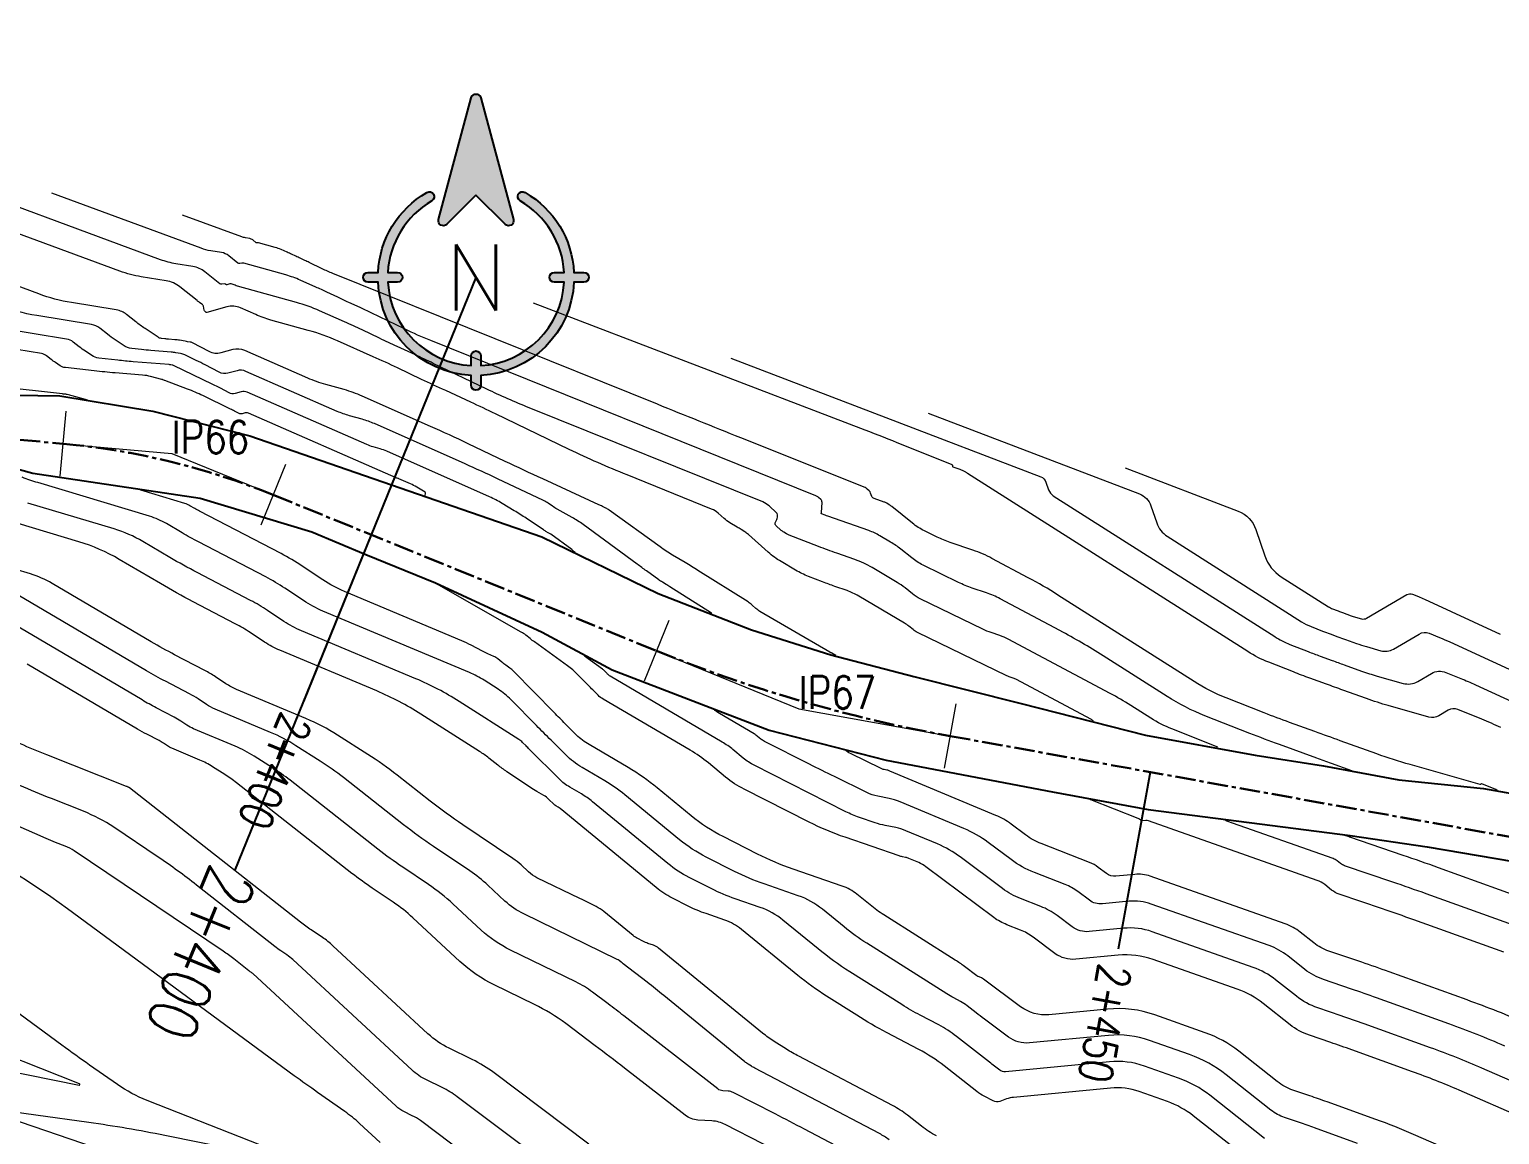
# Model space of a CAD drawing. Extents: x 337736 to 342002, y 3067251 to 3069533.
# Drawn here: x 339785.2 to 339875.2, y 3068093.6 to 3068161.2 of the extents above; entities that cross this region are included whole.
import ezdxf
from ezdxf.enums import TextEntityAlignment as Align

# ---------------------------------------------------------------- set-up
doc = ezdxf.new("R2010")
doc.units = 0
doc.header["$MEASUREMENT"] = 0
doc.linetypes.add('Center', pattern=[2, 1.25, -0.25, 0.25, -0.25])
for name, color, linetype, lineweight in [('BEC', 3, 'Continuous', 13), ('BES', 3, 'Continuous', 13), ('Chainage', 7, 'Continuous', 25), ('Contour', 4, 'Continuous', 0), ('IP_Line', 150, 'Continuous', 9), ('RC', 9, 'Center', 30)]:
    doc.layers.add(name, color=color, linetype=linetype, lineweight=lineweight)
for name, color, linetype in [('IPName', 7, 'Continuous'), ('Match Chainage', 7, 'Continuous'), ('North', 7, 'Continuous'), ('RoadEdge', 51, 'Continuous')]:
    doc.layers.add(name, color=color, linetype=linetype)
doc.styles.get("Standard").update_dxf_attribs({"font": 'simplex.shx'})

# ---------------------------------------------------------------- blocks, each defined once
blk = doc.blocks.new('North')
at = {"layer": 'North'}
h = blk.add_hatch(color=0, dxfattribs=at)
h.dxf.hatch_style = 1
edge = h.paths.add_edge_path()
edge.add_line((7.276000000000001e-12, 8.38899464431597), (-2.97585080653152, 5.413143837775349))
edge.add_arc((-3.32940419712395, 5.766697228368679), 0.499999999999442, 165.000000000033, 314.99999999992633, ccw=False)
edge.add_line((-3.81236711026941, 5.8961067509199), (-0.4829629131381812, 18.3216123735528))
edge.add_arc((7.276000000000001e-12, 18.1922028510016), 0.500000000000879, 14.999999999966974, 165.000000000033, ccw=False)
edge.add_line((0.482962913152733, 18.3216123735528), (3.81236711028396, 5.8961067509199))
edge.add_arc((3.3294041971385, 5.766697228368679), 0.500000000000879, -135, 14.999999999966974, ccw=False)
edge.add_line((2.97585080654608, 5.413143837776259), (7.275957614183426e-12, 8.38899464431597))
edge = h.paths.add_edge_path()
edge.add_line((0.5000000000072761, -7.99999999999636), (0.5000000000072761, -8.986100377802359))
edge.add_arc((7.276000000000001e-12, 3.638e-12), 9.000000000000279, 273.18473853672, 356.81526146328)
edge.add_line((8.98610037781327, -0.499999999996362), (8.000000000007269, -0.499999999996362))
edge.add_arc((8.000000000007269, 3.638e-12), 0.5, 90, 270, ccw=False)
edge.add_line((8.000000000007269, 0.500000000003638), (8.98610037781327, 0.500000000003638))
edge.add_arc((7.276000000000001e-12, 2.7285e-12), 9.00000000000033, 3.18473853672609, 60.00000000000131)
edge.add_arc((4.75000000000728, 8.22724133595511), 0.499999999999844, 59.999999999989996, 239.99999999999, ccw=False)
edge.add_arc((1.09139e-11, 3.638e-12), 9.99999999999743, 2.865983982600028, 60.00000000001597, ccw=False)
edge.add_line((9.98749217772638, 0.500000000003638), (11.0000000000073, 0.500000000003638))
edge.add_arc((11.0000000000073, 3.638e-12), 0.5, -90, 90, ccw=False)
edge.add_line((11.0000000000073, -0.499999999996362), (9.98749217772638, -0.499999999996362))
edge.add_arc((1.09139e-11, 3.638e-12), 9.999999999996382, 272.8659839825781, 357.1340160174001, ccw=False)
edge.add_line((0.5000000000072761, -9.98749217771547), (0.5000000000072761, -10.9999999999964))
edge.add_arc((7.276000000000001e-12, -10.9999999999964), 0.5, -180, 0, ccw=False)
edge.add_line((-0.499999999992724, -10.9999999999964), (-0.499999999992724, -9.98749217771547))
edge.add_arc((7.276000000000001e-12, 3.638e-12), 10, 182.865983982599, 267.1340160174011, ccw=False)
edge.add_line((-9.98749217771183, -0.499999999996362), (-10.9999999999927, -0.499999999996362))
edge.add_arc((-10.9999999999927, 3.638e-12), 0.5, 90, 270, ccw=False)
edge.add_line((-10.9999999999927, 0.500000000003638), (-9.98749217771183, 0.500000000003638))
edge.add_arc((7.276000000000001e-12, 3.638e-12), 10, 120, 177.134016017401, ccw=False)
edge.add_arc((-4.74999999999272, 8.22724133595511), 0.500000000000632, -59.99999999999011, 119.99999999995799, ccw=False)
edge.add_arc((7.276000000000001e-12, 2.7285e-12), 9.00000000000034, 119.999999999999, 176.815261463274)
edge.add_line((-8.98610037779872, 0.500000000003638), (-7.99999999999272, 0.500000000003638))
edge.add_arc((-7.99999999999272, 3.638e-12), 0.5, -90, 90, ccw=False)
edge.add_line((-7.99999999999272, -0.499999999996362), (-8.98610037779872, -0.499999999996362))
edge.add_arc((7.276000000000001e-12, 3.638e-12), 9.000000000000279, 183.18473853672, 266.81526146328)
edge.add_line((-0.499999999992724, -8.986100377802359), (-0.499999999992724, -7.99999999999636))
edge.add_arc((7.276000000000001e-12, -7.99999999999636), 0.5, 0, 180, ccw=False)
at = {"layer": 'North', "color": 0}
for points in [[(7.276000000000001e-12, 8.38899464431597), (-2.97585080653152, 5.413143837775349, -0.7673269879792459), (-3.81236711026941, 5.8961067509199), (-0.4829629131381811, 18.3216123735528, -0.7673269879794109), (0.482962913152733, 18.3216123735528), (3.81236711028396, 5.8961067509199, -0.7673269879792459), (2.97585080654608, 5.413143837776259)], [(0.5000000000072761, -7.99999999999636), (0.5000000000072761, -8.986100377802359, 0.382015476982892), (8.98610037781327, -0.499999999996362), (8.000000000007269, -0.499999999996362, -1), (8.000000000007269, 0.500000000003638), (8.98610037781327, 0.500000000003638, 0.253109756565021), (4.50000000000728, 7.79422863406307, -0.99999999999909), (5.00000000000728, 8.660254037847151, -0.2545902106462961), (9.98749217772638, 0.500000000003638), (11.0000000000073, 0.500000000003638, -1), (11.0000000000073, -0.499999999996362), (9.98749217772638, -0.499999999996362, -0.385206477913585), (0.5000000000072761, -9.98749217771547), (0.5000000000072761, -10.9999999999964, -1), (-0.499999999992724, -10.9999999999964), (-0.499999999992724, -9.98749217771547, -0.385206477913585), (-9.98749217771183, -0.499999999996362), (-10.9999999999927, -0.499999999996362, -1), (-10.9999999999927, 0.500000000003638), (-9.98749217771183, 0.500000000003638, -0.2545902106462961), (-4.99999999999272, 8.66025403784806, -0.9999999999990908), (-4.49999999999272, 7.79422863406307, 0.253109756565021), (-8.98610037779872, 0.500000000003638), (-7.99999999999272, 0.500000000003638, -1), (-7.99999999999272, -0.499999999996362), (-8.98610037779872, -0.499999999996362, 0.382015476982892), (-0.499999999992724, -8.986100377802359), (-0.499999999992724, -7.99999999999636, -1)]]:
    blk.add_lwpolyline(points, format="xyb", close=True, dxfattribs=at)
blk.add_text('N', height=6.7215, dxfattribs=at).set_placement((7.2919e-12, 3.6513e-12), align=Align.MIDDLE_CENTER)

msp = doc.modelspace()

# ---------------------------------------------------------------- linework, layer by layer
at = {"layer": 'BEC'}
for points in [[(339787.462342963, 3068137.87490755), (339787.099048414, 3068133.89143958)], [(339787.4623429628, 3068137.874907549), (339787.0990484137, 3068133.891439578)], [(339800.907510239, 3068134.60326642), (339799.399946134, 3068130.89823599)], [(339800.9075102388, 3068134.603266418), (339799.3999461337, 3068130.898235989)], [(339824.348427568, 3068125.06523799), (339822.840863463, 3068121.36020756)], [(339824.3484275677, 3068125.065237989), (339822.8408634628, 3068121.360207559)], [(339841.91465048, 3068119.96970581), (339841.205551052, 3068116.03306028)], [(339841.9146504797, 3068119.969705808), (339841.2055510518, 3068116.033060279)]]:
    msp.add_lwpolyline(points, dxfattribs=at)
at = {"layer": 'BES'}
for points in [[(339787.462342963, 3068137.87490755), (339787.099048414, 3068133.89143958)], [(339787.4623429628, 3068137.874907549), (339787.0990484137, 3068133.891439578)], [(339800.907510239, 3068134.60326642), (339799.399946134, 3068130.89823599)], [(339800.9075102388, 3068134.603266418), (339799.3999461337, 3068130.898235989)], [(339824.348427568, 3068125.06523799), (339822.840863463, 3068121.36020756)], [(339824.3484275677, 3068125.065237989), (339822.8408634628, 3068121.360207559)], [(339841.91465048, 3068119.96970581), (339841.205551052, 3068116.03306028)], [(339841.9146504797, 3068119.969705808), (339841.2055510518, 3068116.033060279)]]:
    msp.add_lwpolyline(points, dxfattribs=at)
at = {"layer": 'Chainage'}
for p, q in [((339806.150746749, 3068130.31058503), (339802.00494546, 3068120.12175136)), ((339853.790734899, 3068115.79830543), (339851.840711474, 3068104.97253023))]:
    msp.add_line(p, q, dxfattribs=at)
at = {"layer": 'Contour'}
for points, elevation in [([(339834.574458807, 3068122.926291763), (339834.3199, 3068123.0768, 0.04958), (339834.2981, 3068123.0869), (339834.2752, 3068123.0949, -0.00905), (339834.2526, 3068123.1033), (339834.2262, 3068123.1135, -0.03929), (339834.202, 3068123.1252), (339829.9193, 3068125.6291, -0.05041), (339829.6715, 3068125.8097), (339829.442, 3068126.0153, 0.04193), (339829.1969, 3068126.2003), (339826.1338, 3068128.1331, 0.00613), (339825.3598, 3068128.6083), (339824.5799, 3068129.074, -0.0218), (339823.8218, 3068129.5728), (339820.7055, 3068131.8238, 0.0442), (339820.5025, 3068131.9448), (339820.2887, 3068132.0478, 0.00429), (339820.0741, 3068132.1489), (339816.6381, 3068133.7318, -0.00299), (339814.3515, 3068134.8019), (339812.0712, 3068135.8856, 0.0065), (339809.7772, 3068136.9396), (339805.5951, 3068138.7955, 0.03667), (339804.4951, 3068139.19), (339803.3661, 3068139.5038, -0.03554), (339802.265, 3068139.8959), (339798.4142, 3068141.584, 0.17087), (339797.6935, 3068141.6379), (339796.9538, 3068141.4382, -0.18884), (339796.2446, 3068141.5161), (339795.2155, 3068142.0555, 0.08588), (339795.0707, 3068142.1021), (339794.9179, 3068142.1237, -0.00834), (339794.7655, 3068142.1478), (339794.4236, 3068142.2077, 0.02309), (339794.1433, 3068142.2436), (339793.7525, 3068142.2753, -0.00775), (339793.533, 3068142.2966), (339793.3139, 3068142.3213, -0.11915), (339793.1125, 3068142.3946), (339792.3158, 3068142.924, -0.02206), (339791.742, 3068143.3429), (339791.1856, 3068143.788, 0.12886), (339790.5562, 3068144.0678), (339787.8176, 3068144.5155, -0.04797), (339785.8086, 3068145.0455), (339754.6205, 3068156.5647)], 1391), ([(339850.3284712834, 3068118.923147784, 0.04672612271139681), (339850.1628, 3068119.0322), (339845.6154, 3068121.4503, 0.03996), (339845.4253, 3068121.5327), (339845.2286, 3068121.5998, -0.03094), (339845.0368, 3068121.6788), (339839.5653, 3068124.3403, -0.05639), (339839.2896, 3068124.5153), (339839.0335, 3068124.7214, 0.03604), (339838.7641, 3068124.9082), (339835.9672, 3068126.5617, 0.04958), (339835.2527, 3068126.8936), (339834.5052, 3068127.1545, -0.00905), (339833.7627, 3068127.4288), (339832.8994, 3068127.7656, -0.03929), (339832.1081, 3068128.1483), (339831.2185, 3068128.6684, -0.05041), (339830.4298, 3068129.2432), (339829.2207, 3068130.3264, 0.04193), (339829.0019, 3068130.4915), (339828.7693, 3068130.6383, 0.00613), (339828.5349, 3068130.7822), (339828.0886, 3068131.0488, -0.04905), (339827.7379, 3068131.3079), (339827.3699, 3068131.6402, 0.08803), (339826.9719, 3068131.8891), (339821.8018, 3068133.9733, -0.01642), (339818.259, 3068135.5386), (339813.747, 3068137.7119, 0.00429), (339812.2372, 3068138.4232), (339810.7046, 3068139.1293, -0.00299), (339809.2265, 3068139.821), (339807.7525, 3068140.5216, 0.0065), (339806.2697, 3068141.2028), (339804.0951, 3068142.1678, 0.03667), (339802.298, 3068142.8124), (339800.0019, 3068143.4504, -0.03554), (339799.0842, 3068143.7772), (339798.1437, 3068144.1895, 0.17087), (339797.3197, 3068144.2512), (339796.0884, 3068143.9186, -0.27339), (339796.0246, 3068143.9362), (339795.9713, 3068143.9916, -0.14156), (339795.9368, 3068144.0568), (339795.8891, 3068144.2871, 0.19743), (339795.7949, 3068144.4263), (339795.6436, 3068144.5268, -0.02206), (339795.497, 3068144.6338), (339794.4463, 3068145.4743, 0.12886), (339793.6, 3068145.8506), (339792.0751, 3068146.0999, -0.04797), (339790.7765, 3068146.4424), (339770.6168, 3068153.8884)], 1389), ([(339857.9376808197, 3068117.328989311), (339855.1301, 3068118.435, -0.04786), (339853.836, 3068119.0937), (339852.605, 3068119.8767, 0.01945), (339851.3456, 3068120.6106), (339845.117, 3068123.9227, 0.03996), (339844.6029999999, 3068124.1454), (339844.0712, 3068124.3269, -0.03094), (339843.5527, 3068124.5406), (339839.7367, 3068126.3968, -0.05639), (339839.2512, 3068126.7048), (339838.8005, 3068127.0678, 0.03604), (339838.3261, 3068127.3965), (339836.7909, 3068128.3042, 0.04958), (339835.73, 3068128.7969), (339834.6202, 3068129.1843, -0.00905), (339833.5178, 3068129.5915), (339831.7143, 3068130.2951, -0.03929), (339831.5445, 3068130.3773), (339831.3811, 3068130.4728, -0.05041), (339831.229, 3068130.5836), (339830.9008, 3068130.8776, -0.32501), (339830.867, 3068131.0348), (339830.9570000001, 3068131.238, 0.09473999999999999), (339830.9907, 3068131.3834), (339830.9966, 3068131.5352, 0.22236), (339830.9431, 3068131.662), (339830.4837, 3068132.0768, 0.08803), (339830.0969, 3068132.3187), (339815.8047, 3068138.0803, -0.01642), (339813.221, 3068139.2219), (339809.948, 3068140.7984, 0.00429), (339808.8512, 3068141.3151), (339807.7378, 3068141.8281, -0.00299), (339806.664, 3068142.3306), (339805.5932, 3068142.8395, 0.0065), (339804.516, 3068143.3344), (339802.9899, 3068144.0117, 0.03667), (339801.574, 3068144.5195), (339797.9789, 3068145.5185, -0.03554), (339797.8177, 3068145.5759), (339797.6526, 3068145.6483, 0.17087), (339797.5079, 3068145.6591), (339797.3092, 3068145.6054, -0.27339), (339797.2679, 3068145.6169), (339797.2334, 3068145.6527, 0.25065), (339797.1916, 3068145.6662), (339797.0137, 3068145.6341, -0.21664), (339796.8927, 3068145.6647), (339795.9778, 3068146.3966, 0.12886), (339795.247, 3068146.7215), (339794.2039, 3068146.892, -0.04797), (339793.2605, 3068147.1409), (339778.6149, 3068152.5502)], 1388), ([(339866.1355018864, 3068115.879183093), (339864.8876, 3068116.3295, 1e-05), (339863.9816, 3068116.6565), (339861.6974, 3068117.4808, -0.007229999999999999), (339859.8824, 3068118.1656), (339857.1457, 3068119.2436, -0.04786), (339854.8324, 3068120.4212), (339850.924, 3068122.9071, 0.01945), (339848.2761, 3068124.4502), (339844.6185, 3068126.3951, 0.03996), (339843.7807, 3068126.7581), (339842.9139, 3068127.054, -0.03094), (339842.0686, 3068127.4023), (339839.9081, 3068128.4532, -0.05639), (339839.2128, 3068128.8944), (339838.5391, 3068129.437, 0.03604), (339837.9194, 3068129.8664), (339837.2688, 3068130.2511, 0.04958), (339836.5866, 3068130.5679), (339834.0819, 3068131.4421, -0.00905), (339833.9174, 3068131.5028), (339833.6878, 3068131.5924, -0.42737), (339833.6791, 3068131.6136), (339833.6925, 3068131.6439, 0.09473999999999999), (339833.6998, 3068131.6756), (339833.7239, 3068132.2958, 0.22236), (339833.6535, 3068132.4629), (339833.5049, 3068132.5971, 0.08803), (339833.3377, 3068132.7016), (339809.8006, 3068142.1902, -0.01642), (339808.1898, 3068142.9019), (339806.1491, 3068143.8848, 0.00429), (339805.4652, 3068144.207), (339804.771, 3068144.5268, -0.00299), (339804.1015, 3068144.8402), (339803.4339, 3068145.1575, 0.0065), (339802.7622, 3068145.466), (339801.8107, 3068145.8883, 0.03667), (339800.9279, 3068146.2049), (339798.3533, 3068146.9204, 0.11291), (339798.2297, 3068146.9261), (339798.1049, 3068146.9035, -0.21664), (339797.993, 3068146.9319), (339797.4387, 3068147.3753, 0.12886), (339796.9831, 3068147.5779), (339796.3327, 3068147.6842, -0.04797), (339795.7445, 3068147.8394), (339786.6131, 3068151.212)], 1387), ([(339875.0341868081, 3068114.666930954, 0.09349219845622467), (339874.9467, 3068114.7234), (339874.0913, 3068115.0717, 0.23317), (339874.0579, 3068115.0693), (339874.0256, 3068115.0505, -0.20366), (339873.9915, 3068115.0461), (339869.6952, 3068116.254, -0.01807), (339867.6626, 3068116.9056), (339865.4255, 3068117.7129, 1e-05), (339863.8726, 3068118.2734), (339862.3196, 3068118.8338, -0.007229999999999999), (339860.7751, 3068119.4165), (339858.4461, 3068120.3339, -0.04786), (339856.4775, 3068121.3361), (339848.1573, 3068126.6282, 0.01945), (339846.3428, 3068127.6856), (339844.1201, 3068128.8675, 0.03996), (339842.9584, 3068129.3708), (339841.5662, 3068129.8461, -0.03094), (339840.7653, 3068130.1761), (339839.9847, 3068130.5558, -0.05639), (339839.2565, 3068131.0178), (339837.9851, 3068132.0419, 0.03604), (339837.8363, 3068132.145), (339837.68, 3068132.2373, 0.04958), (339837.5162, 3068132.3134), (339836.9068, 3068132.5261, -0.22172), (339836.7754, 3068132.6541), (339836.697, 3068132.8611, 0.11207), (339836.6084, 3068132.9946), (339836.4896, 3068133.108, 0.09545), (339836.354, 3068133.1953), (339828.7613, 3068136.241, -0.00043), (339823.6505, 3068138.2962), (339803.7966, 3068146.3, -0.01642), (339803.1585, 3068146.5819), (339802.3501, 3068146.9713, 0.00429), (339802.0792, 3068147.0989), (339801.8042, 3068147.2256, -0.00299), (339801.539, 3068147.3497), (339801.2745, 3068147.4754, 0.0065), (339801.0085, 3068147.5977), (339800.6315, 3068147.7649, 0.03667), (339800.2818, 3068147.8904), (339799.2619, 3068148.1738, 0.11291), (339799.213, 3068148.176), (339799.1636, 3068148.1671, -0.21664), (339799.1192, 3068148.1783), (339798.8996, 3068148.354, 0.12886), (339798.7191, 3068148.4342), (339798.4615, 3068148.4763, -0.04797), (339798.2285, 3068148.5378), (339794.6112, 3068149.8738)], 1386), ([(339826.9845620878, 3068125.511650269, 0.009245441788665779), (339826.9647, 3068125.5247), (339824.4101, 3068127.1366, 0.00613), (339824.1843, 3068127.2752), (339823.9568, 3068127.4111, -0.0218), (339823.7356, 3068127.5567), (339822.9812, 3068128.1016, -0.0019), (339822.4083, 3068128.5187), (339819.1078, 3068130.9411, 0.03072), (339818.4309, 3068131.3766), (339817.5172, 3068131.8881, -0.02014), (339817.2405, 3068132.0579), (339816.9707, 3068132.2389, 0.03681), (339816.6891, 3068132.3991), (339813.8756, 3068133.7364, 0.0065), (339811.8902, 3068134.6485), (339806.3451, 3068137.1094, 0.03667), (339805.5936, 3068137.3789), (339804.8223, 3068137.5932, -0.03554), (339804.0701, 3068137.8611), (339798.4886, 3068140.3079, 0.17087), (339797.9445, 3068140.3486), (339797.386, 3068140.1978, -0.18884), (339796.8505, 3068140.2567), (339795.9948, 3068140.7052, 0.00847), (339795.4504, 3068140.9789), (339794.7561, 3068141.3133, 0.06897), (339794.4857, 3068141.4003), (339794.2032, 3068141.4498, 0.02309), (339793.9191, 3068141.4862), (339792.6656, 3068141.5881, -0.00775), (339792.0892, 3068141.6439), (339791.5137, 3068141.7087, -0.11915), (339790.9848, 3068141.9014), (339790.4906, 3068142.2297, -0.02206), (339790.0157, 3068142.5764), (339789.5552, 3068142.9448, 0.12886), (339789.0342, 3068143.1764), (339785.6888, 3068143.7234, -0.04797), (339783.3246, 3068144.3471)], 1392), ([(339875.2483, 3068118.5202, 0.011), (339874.0795, 3068119.0265), (339872.6177, 3068119.6218, 0.23317), (339872.0224, 3068119.5792), (339871.4481, 3068119.2431, -0.20366), (339870.8406, 3068119.165), (339868.3572, 3068119.8632, -0.01807), (339867.0363, 3068120.2867), (339865.5826, 3068120.8114, 1e-05), (339864.5734, 3068121.1756), (339863.5642, 3068121.5397, -0.007229999999999999), (339862.5604, 3068121.9184), (339861.0469, 3068122.5146, -0.04786), (339859.7676, 3068123.1659), (339842.6237, 3068134.0704, 0.01945), (339842.4762, 3068134.1563), (339842.3253, 3068134.2366, 0.03996), (339842.169, 3068134.3043), (339841.7388, 3068134.4512, -0.33874), (339841.7182, 3068134.4819), (339841.7216, 3068134.5336, 0.22185), (339841.7096, 3068134.5642), (339841.6834, 3068134.5893, 0.09545), (339841.6534, 3068134.6086), (339838.3283, 3068135.9424, 0.00399), (339836.0933, 3068136.8183), (339816.0749, 3068144.4795)], 1384), ([(339818.61502439, 3068129.229725759, 0.03465101375412285), (339818.4109, 3068129.4025), (339817.1299, 3068130.3428, 0.03072), (339816.9831, 3068130.4372), (339816.8304, 3068130.5227, -0.02014), (339816.6815, 3068130.6141), (339815.6293, 3068131.3199, 0.01234), (339814.8979, 3068131.7848), (339814.155, 3068132.2316, 0.03097), (339813.3873, 3068132.6308), (339807.095, 3068135.4232, 0.03667), (339806.6921, 3068135.5677), (339806.2786, 3068135.6826, -0.03554), (339805.8753, 3068135.8262), (339798.563, 3068139.0318, 0.17087), (339798.1954, 3068139.0593), (339797.8182, 3068138.9574, -0.18884), (339797.4565, 3068138.9972), (339796.9294, 3068139.2734, 0.00847), (339796.4587, 3068139.5101), (339794.059, 3068140.666, 0.06897), (339793.9736, 3068140.6935), (339793.8843, 3068140.7092, 0.02309), (339793.7945, 3068140.7207), (339791.5786, 3068140.9008, -0.00775), (339790.6454, 3068140.9913), (339789.4792, 3068141.1226, -0.11915), (339789.0536, 3068141.2776), (339788.6654, 3068141.5355, -0.02206), (339788.2894, 3068141.81), (339787.9248, 3068142.1017, 0.12886), (339787.5123, 3068142.285), (339783.56, 3068142.9312, -0.04797)], 1393), ([(339809.4400959337, 3068132.705812734, -0.01881748075150648), (339809.4428, 3068132.7169), (339809.4755, 3068132.8316, 0.33888), (339809.4408, 3068132.9196), (339808.9337, 3068133.2246, 0.03097), (339808.5492, 3068133.4246), (339807.845, 3068133.737, 0.03667), (339807.7906, 3068133.7565), (339807.7348, 3068133.772, -0.03554), (339807.6804, 3068133.7914), (339798.6375, 3068137.7557, 0.17087), (339798.4464, 3068137.77), (339798.2504, 3068137.7171, -0.18884), (339798.0624, 3068137.7377), (339797.7885, 3068137.8813, 0.00847), (339797.5439, 3068138.0043), (339795.8459, 3068138.8222, 0.02142), (339794.9194, 3068139.2206), (339793.5352, 3068139.7468, -0.00335), (339793.4734, 3068139.7708), (339793.4117, 3068139.7951, 0.03083), (339793.3488, 3068139.8156), (339792.6577, 3068139.9946, 0.0431), (339792.1684, 3068140.0772), (339790.4884, 3068140.2138, -0.00775), (339789.2048, 3068140.3382), (339787.44, 3068140.5369, -0.11915), (339787.1263, 3068140.6512), (339786.8402, 3068140.8413, -0.02206), (339786.5631, 3068141.0436), (339786.2944, 3068141.2585, 0.12886), (339785.9904, 3068141.3936), (339781.4312, 3068142.139, -0.04797)], 1394), ([(339828.141, 3068141.1191), (339847.1053, 3068133.8612, -0.22258), (339847.419, 3068133.5359), (339847.5803, 3068133.0637, 0.17038), (339847.8716, 3068132.6937), (339861.4126, 3068124.0808, 0.04786), (339862.3473, 3068123.605), (339863.4531, 3068123.1694, 0.007229999999999999), (339864.1864, 3068122.8927), (339864.9237, 3068122.6266, -1e-05), (339865.6611, 3068122.3606), (339866.7232, 3068121.9772, 0.01807), (339867.6883, 3068121.6679), (339869.2652, 3068121.2245, 0.20366), (339870.1593, 3068121.3394), (339871.0046, 3068121.8342, -0.23317), (339871.8809, 3068121.8968), (339872.7897, 3068121.5267, -0.011), (339873.6894, 3068121.137), (339885.7777, 3068115.5821, -0.00785)], 1383), ([(339788.7963548221, 3068138.544029591, 0.02697483706609576), (339788.6627, 3068138.5891), (339787.8547, 3068138.8138, 0.00447), (339787.7163, 3068138.851), (339787.5551, 3068138.8927, 0.0431), (339787.4596, 3068138.9088), (339787.3627, 3068138.9167, -0.00775), (339787.266, 3068138.9261), (339783.3615, 3068139.3657, -0.11915)], 1396), ([(339840.2071, 3068137.7586), (339853.1457, 3068132.8069, -0.22258), (339853.8406, 3068132.0863), (339854.198, 3068131.0403, 0.17038), (339854.8431, 3068130.2206), (339863.0577, 3068124.9957, 0.04786), (339863.6477, 3068124.6953), (339864.3458, 3068124.4204, 0.007229999999999999), (339864.8087, 3068124.2457), (339865.2741, 3068124.0777, -1e-05), (339865.7396, 3068123.9098), (339866.4101, 3068123.6678, 0.01807), (339867.0193, 3068123.4725), (339867.9121, 3068123.2215, 0.20366), (339868.6712, 3068123.319), (339870.2485, 3068124.2422, -0.23317), (339870.8634, 3068124.2862), (339871.5, 3068124.027, -0.011), (339872.1305, 3068123.7538), (339880.2285, 3068120.0326, -0.00785)], 1382), ([(339866.4836, 3068093.083), (339863.8572, 3068094.0287, 0.00448), (339862.9394, 3068094.3499), (339862.0187, 3068094.6629, -0.08542000000000001), (339861.1768, 3068095.1208), (339858.4444, 3068097.2791, 0.08241), (339856.2053, 3068098.5142), (339853.7612, 3068099.3778, 0.10912), (339851.2489, 3068099.6864), (339846.409, 3068099.2246, -0.18653), (339845.1219, 3068099.5859), (339843.6527, 3068100.6855, -0.0057), (339843.153, 3068101.0685), (339842.5975, 3068101.5044, 0.04541), (339842.1991, 3068101.7623), (339841.7772, 3068101.984, -0.02001), (339841.3649, 3068102.2221), (339836.4632, 3068105.3215, -0.03034), (339835.0743, 3068106.3225), (339833.7461, 3068107.4078, 0.08843999999999999), (339832.2714, 3068108.2302), (339830.1766, 3068108.9531, -0.03406), (339828.3791, 3068109.7139), (339826.6334, 3068110.5973, -0.05492), (339825.0048, 3068111.6602), (339821.6641, 3068114.4059, 0.03926), (339820.4379, 3068115.262), (339819.0446, 3068116.0802, -0.06309), (339818.0479, 3068116.8489), (339817.1486, 3068117.7439, -0.00286), (339816.2545, 3068118.6441), (339814.6967, 3068120.2304, 0.05699), (339813.9125, 3068120.8654), (339813.0557, 3068121.4107, 0.04235), (339812.1591, 3068121.8799), (339803.1946, 3068125.6431, -0.04776), (339802.001, 3068126.2842), (339800.8689, 3068127.0395, 0.02705), (339799.6992, 3068127.7315), (339795.5808, 3068129.8766, -0.01306), (339794.5938, 3068130.4239), (339793.6211, 3068130.9969, 0.06026), (339792.5941, 3068131.4458), (339785.7471, 3068133.5015, -0.02216), (339784.8037, 3068133.8309)], 1397), ([(339852.2732, 3068134.3981), (339859.1861, 3068131.7525, -0.22258), (339860.2622, 3068130.6367), (339860.8157, 3068129.0169, 0.17038), (339861.8146, 3068127.7476), (339864.7027, 3068125.9106, 0.04786), (339864.9481, 3068125.7857), (339865.2384, 3068125.6713, 0.007229999999999999), (339865.4309, 3068125.5987), (339865.6245, 3068125.5288, -1e-05), (339865.8181, 3068125.459), (339866.0969, 3068125.3583, 0.01807), (339866.3503, 3068125.2771), (339866.7216, 3068125.1727, 0.20366), (339867.0373, 3068125.2133), (339869.4928, 3068126.6506, -0.23317), (339869.8453, 3068126.6758), (339870.2102, 3068126.5272, -0.011), (339870.5716, 3068126.3706), (339875.2133, 3068124.2376, -0.00785)], 1381), ([(339873.1386, 3068092.2261), (339869.9084, 3068093.6293, 0.01605), (339867.6008, 3068094.5449), (339864.6152, 3068095.6199, 0.00448), (339863.5719, 3068095.985), (339862.5254, 3068096.3408, -0.08542000000000001), (339861.5684, 3068096.8613), (339859.2119, 3068098.7227, 0.08241), (339857.1643, 3068099.8522), (339854.0751, 3068100.9437, 0.10912), (339851.1924, 3068101.2978), (339847.6061, 3068100.9556, -0.18653), (339845.8687, 3068101.4433), (339843.607, 3068103.1361, 0.06766), (339843.4736, 3068103.2103), (339843.3301, 3068103.2663, -0.06754), (339843.1967, 3068103.3404), (339842.4359, 3068103.9093, 0.01956), (339841.8724, 3068104.2973), (339837.506, 3068107.0581, -0.03034), (339836.6635, 3068107.6653), (339835.8578, 3068108.3237, 0.08843999999999999), (339834.9632, 3068108.8226), (339831.9509, 3068109.8621, -0.03406), (339829.7831, 3068110.7796), (339827.6778, 3068111.845, -0.05492), (339825.7137, 3068113.1268), (339823.6443, 3068114.8276, 0.03926), (339821.8667, 3068116.0686), (339819.4731, 3068117.4742, -0.06309), (339818.7094, 3068118.0633), (339818.0204, 3068118.7491, -0.00286), (339817.3352, 3068119.4388), (339814.8565, 3068121.963, 0.0422), (339814.6297, 3068122.158), (339814.3864, 3068122.3339, -0.01406), (339814.1482, 3068122.5164), (339813.9035, 3068122.7152, 0.06892000000000001), (339813.6406, 3068122.8743), (339813.2799, 3068123.0297, -0.02128), (339812.9512, 3068123.1882), (339812.2668, 3068123.5549, 0.02361), (339811.6903, 3068123.8296), (339804.5143, 3068126.8421, -0.04776), (339803.1884, 3068127.5542), (339801.9308, 3068128.3932, 0.02705), (339800.6315, 3068129.1619), (339795.6503, 3068131.7563, -0.01306), (339795.355, 3068131.9201), (339795.0639, 3068132.0916, 0.06026), (339794.7566, 3068132.2259), (339792.0538, 3068133.0374, -0.08780119877222253), (339791.8782050868, 3068133.125888708, -0.08780119877222253)], 1396), ([(339860.7852, 3068093.3803), (339857.4399, 3068096.0227, 0.08241), (339855.5309, 3068097.0757), (339853.4472, 3068097.8119, 0.10912), (339851.3054, 3068098.075), (339844.9438, 3068097.468, -0.18653), (339844.5908, 3068097.5671), (339844.276, 3068097.8027, -0.0057), (339843.964, 3068098.0418), (339841.9447, 3068099.6263, 0.04541), (339840.8665, 3068100.3243), (339839.7248, 3068100.9242, -0.02001), (339838.6089, 3068101.5688), (339835.4204, 3068103.5848, -0.03034), (339833.4851, 3068104.9796), (339831.3319, 3068106.7391, 0.08843999999999999), (339829.9489, 3068107.5104), (339828.4023, 3068108.0441, -0.03406), (339826.9751, 3068108.6482), (339825.589, 3068109.3496, -0.05492), (339824.296, 3068110.1935), (339819.6838, 3068113.9842, 0.03926), (339819.009, 3068114.4553), (339818.297, 3068114.8734, -0.06309), (339817.6485, 3068115.3736), (339815.8264, 3068117.1871, -0.00286), (339815.619, 3068117.3959), (339815.4127, 3068117.6059, 0.05699), (339815.1855, 3068117.79), (339811.5241, 3068120.1202, 0.04235), (339808.8831, 3068121.5022), (339801.8749, 3068124.4442, -0.04776), (339800.8136, 3068125.0142), (339799.8069, 3068125.6858, 0.02705), (339798.7669, 3068126.3011), (339795.5112, 3068127.9968, -0.01306), (339793.8326, 3068128.9276), (339792.1783, 3068129.9023, 0.06026), (339790.4316, 3068130.6657), (339785.1542, 3068132.2501, -0.02216)], 1398), ([(339860.3935, 3068091.6398), (339856.4354, 3068094.7662, 0.08241), (339854.8566, 3068095.6371), (339853.1333, 3068096.246, 0.10912), (339851.3619, 3068096.4637), (339845.4446, 3068095.899, 0.06319), (339845.0147, 3068095.8023), (339844.5971, 3068095.651, -0.21052), (339844.1916, 3068095.6784), (339843.6503, 3068095.9618, -0.04576), (339843.1858, 3068096.262), (339841.1996, 3068097.8206, 0.04541), (339839.6378, 3068098.8317), (339837.6723, 3068099.8644, -0.02001), (339835.8528, 3068100.9155), (339833.9972, 3068102.0887, -0.03034), (339832.2444, 3068103.3519), (339828.7975, 3068106.1688, 0.08843999999999999), (339827.7733, 3068106.74), (339826.6279, 3068107.1352, -0.03406), (339825.571, 3068107.5825), (339824.5447, 3068108.1019, -0.05492), (339823.5871, 3068108.7268), (339817.7036, 3068113.5625, 0.03926), (339817.5801, 3068113.6487), (339817.4498, 3068113.7252, -0.06309), (339817.3311, 3068113.8167), (339817.0015, 3068114.1448, 0.06656000000000001), (339816.7171, 3068114.361), (339816.2749, 3068114.6126, -0.01884), (339815.8848, 3068114.8543), (339814.4499, 3068115.8204, -0.01821), (339813.8893, 3068116.2282), (339813.3436, 3068116.6564, 0.02465), (339812.7782, 3068117.0567), (339809.1905, 3068119.34, 0.04235), (339806.4835, 3068120.7566), (339800.5552, 3068123.2452, -0.04776), (339799.6262, 3068123.7442), (339798.745, 3068124.3321, 0.02705), (339797.8346, 3068124.8707), (339795.2556, 3068126.214, -0.01306), (339793.2521, 3068127.3249), (339790.7354, 3068128.8076, 0.06026), (339788.2691, 3068129.8856), (339784.5614, 3068130.9987, -0.02216)], 1399), ([(339840.7179, 3068093.5439, -0.04576), (339839.806, 3068094.1333), (339838.9483, 3068094.8064, 0.04541), (339838.0368, 3068095.3965), (339832.3068, 3068098.4073, -0.02001), (339831.5441, 3068098.8478), (339830.7991, 3068099.3189, -0.03034), (339830.0853, 3068099.8333), (339823.7285, 3068105.0281, 0.08843999999999999), (339823.422, 3068105.199), (339823.0793, 3068105.3173, -0.03406), (339822.763, 3068105.4511), (339822.4559, 3068105.6065, -0.05492), (339822.1694, 3068105.7935), (339820.3815, 3068107.2629, 0.05703), (339819.9169, 3068107.5634), (339819.4179999999, 3068107.8106, 0.00188), (339818.9179999999, 3068108.056), (339816.2864, 3068109.3355, -0.07382000000000001), (339815.7733, 3068109.6865), (339815.3123, 3068110.1136, 0.03871), (339814.8212, 3068110.5027), (339811.7465, 3068112.5726, -0.01821), (339809.7632, 3068114.0154), (339807.7299, 3068115.611, 0.02465), (339805.9422, 3068116.8767), (339804.092, 3068118.0542, 0.04235), (339802.1559, 3068119.0674), (339797.9158, 3068120.8473, -0.04776), (339797.2514, 3068121.2042), (339796.6211, 3068121.6247, 0.02705), (339795.97, 3068122.0099), (339794.1254, 3068122.9706, -0.01306), (339792.6925, 3068123.7652), (339786.6287, 3068127.3378, 0.06026), (339785.3015, 3068127.9178), (339783.3757, 3068128.496, -0.02216)], 1401), ([(339837.8226, 3068093.2993, 0.04541), (339837.2363, 3068093.6789), (339829.6104, 3068097.6858, -0.02001), (339829.4028, 3068097.8057), (339829.2, 3068097.934, -0.03034), (339829.0058, 3068098.074), (339824.0383, 3068102.1333, 0.0059), (339823.0323, 3068102.9358), (339821.5696, 3068104.0746, 0.00436), (339821.4477, 3068104.1678), (339821.3251, 3068104.26, 0.04792), (339821.1947, 3068104.3396), (339815.4798, 3068107.1182, -0.07382000000000001), (339814.3238, 3068107.9089), (339813.2851, 3068108.8713, 0.03871), (339812.1785, 3068109.7479), (339809.9503, 3068111.248, -0.01821), (339808.1217, 3068112.5782), (339804.4564, 3068115.4546, 0.02465), (339803.0245, 3068116.4683), (339801.5427, 3068117.4113, 0.04235), (339799.992, 3068118.2228), (339796.5961, 3068119.6484, -0.04776), (339796.064, 3068119.9342), (339795.5592, 3068120.271, 0.02705), (339795.0377, 3068120.5795), (339793.5603, 3068121.349, -0.01306), (339792.4127, 3068121.9853), (339784.5598, 3068126.6119, 0.06026)], 1402), ([(339876.7048, 3068094.5922), (339872.6977, 3068096.3329, 0.01605), (339869.835, 3068097.4687), (339866.1313, 3068098.8023, 0.00448), (339864.8371, 3068099.2553), (339863.5388, 3068099.6966, -0.08542000000000001), (339862.3517, 3068100.3423), (339860.7156, 3068101.6346, 0.08241), (339859.1201, 3068102.5148), (339853.9828, 3068104.3299, 0.10912), (339851.8398, 3068104.5932), (339849.2412, 3068104.3452, -0.18653), (339847.9727, 3068104.7013), (339846.6359, 3068105.7018, 0.06766), (339845.8581, 3068106.1342), (339845.0216, 3068106.4609, -0.06754), (339844.2437, 3068106.8931), (339840.0782, 3068110.0079, 0.06156), (339839.6407, 3068110.2579), (339839.0325, 3068110.5122, 0.04976000000000001), (339838.8378, 3068110.5718), (339838.6371, 3068110.6119, -0.03377), (339838.4401, 3068110.6653), (339835.1367, 3068111.8052, -0.03406), (339832.9336, 3068112.7377), (339828.9636, 3068114.7467, -0.05492), (339827.8266, 3068115.4888), (339826.7714, 3068116.3561, 0.03926), (339825.6548, 3068117.1356), (339820.3303, 3068120.2624, -0.06309), (339820.0325, 3068120.492), (339819.7639, 3068120.7594, -0.00286), (339819.4968, 3068121.0283), (339818.7744, 3068121.7639, 0.0422), (339818.1597, 3068122.2925), (339816.1372, 3068123.7541, -0.01406), (339815.8688, 3068123.9598), (339815.6062, 3068124.173, 0.04119), (339815.3279, 3068124.3633), (339810.1356, 3068127.3181)], 1394), ([(339836.4358, 3068091.9612), (339832.6485, 3068093.9513, 0.00274), (339830.8507, 3068094.8834), (339828.2946, 3068096.1909, 0.1034), (339827.9803, 3068096.2768), (339827.6481, 3068096.297, -0.15135), (339827.3507, 3068096.4093), (339821.6079, 3068100.8804, 0.00436), (339820.6514, 3068101.6119), (339819.6884, 3068102.335, 0.04792), (339818.6655, 3068102.9598), (339814.6733, 3068104.9008, -0.07382000000000001), (339812.8743, 3068106.1314), (339811.1472, 3068107.7316, 0.03871), (339809.6611, 3068108.9088), (339808.0837, 3068109.9707, -0.01821), (339806.547, 3068111.0886), (339801.1828, 3068115.2981, 0.02465), (339800.1069, 3068116.0598), (339798.9935, 3068116.7684, 0.04235), (339797.8282, 3068117.3782), (339795.2764, 3068118.4494, -0.04776), (339794.8765, 3068118.6642), (339794.4972, 3068118.9173, 0.02705), (339794.1054, 3068119.1491), (339792.9953, 3068119.7273, -0.01306), (339792.1329, 3068120.2055), (339782.491, 3068125.8861, 0.06026)], 1403), ([(339834.7204, 3068090.6956), (339827.8035, 3068094.2339, 0.1034), (339826.9873, 3068094.4569), (339826.1244, 3068094.5094, -0.15135), (339825.3519, 3068094.8011), (339821.6462, 3068097.6862, 0.00436), (339819.855, 3068099.0559), (339818.0518, 3068100.41, 0.04792), (339816.1362, 3068101.58), (339813.6789, 3068102.7748, -0.07382000000000001), (339811.578, 3068104.2118), (339808.6988, 3068106.8796, 0.03871), (339807.4949, 3068107.8332), (339806.2171, 3068108.6935, -0.01821), (339804.9722, 3068109.5991), (339797.9093, 3068115.1416, 0.02465), (339797.1893, 3068115.6513), (339796.4442, 3068116.1256, 0.04235), (339795.6644, 3068116.5336), (339793.9567, 3068117.2505, -0.04776), (339793.6891, 3068117.3942), (339793.4353, 3068117.5636, 0.02705), (339793.1731, 3068117.7187), (339792.4302, 3068118.1056, -0.01306), (339791.8531, 3068118.4256), (339785.1026, 3068122.4027, 0.03877)], 1404), ([(339878.4879, 3068095.7752), (339874.0923, 3068097.6847, 0.01605), (339870.9521, 3068098.9306), (339866.8894, 3068100.3935, 0.00448), (339865.4697, 3068100.8904), (339864.0456, 3068101.3745, -0.08542000000000001), (339862.7433, 3068102.0828), (339861.4674, 3068103.0906, 0.08241), (339860.098, 3068103.846), (339853.9239, 3068106.0275, 0.10912), (339852.177, 3068106.2421), (339850.0587, 3068106.04, -0.18653), (339849.0247, 3068106.3302), (339848.1029, 3068107.0202, 0.06766), (339847.1057, 3068107.5746), (339845.8673, 3068108.0581, -0.06754), (339844.7672, 3068108.6694), (339842.1833, 3068110.6015, 0.06156), (339840.7906, 3068111.3973), (339838.8544, 3068112.2071, 0.04976000000000001), (339838.2346, 3068112.3966), (339837.5959, 3068112.5242, -0.03377), (339836.9687, 3068112.6943), (339836.0095, 3068113.0253, -0.03406), (339835.1886, 3068113.3728), (339829.5813, 3068116.2104, -0.05492), (339828.905, 3068116.6517), (339828.2773, 3068117.1676, 0.03926), (339827.6132, 3068117.6313), (339820.7589, 3068121.6564, -0.06309), (339820.6941, 3068121.7064), (339820.6357, 3068121.7646, -0.00286), (339820.5775, 3068121.8231), (339820.4204, 3068121.9831, 0.0422), (339820.2867, 3068122.0981), (339819.1939, 3068122.8878)], 1393), ([(339875.4869, 3068099.0365, 0.01605), (339872.0692, 3068100.3926), (339867.6474, 3068101.9847, 0.00448), (339866.1023, 3068102.5255), (339864.4039, 3068103.1029, -0.08542000000000001), (339863.2579, 3068103.7262), (339862.2192, 3068104.5466, 0.08241), (339861.0758, 3068105.1773), (339853.8649, 3068107.7251, 0.10912), (339852.5142, 3068107.8911), (339850.8762, 3068107.7348, -0.18653), (339850.0767, 3068107.9592), (339849.3639, 3068108.4927, 0.06766), (339848.5928, 3068108.9214), (339846.713, 3068109.6554, -0.06754), (339845.2907, 3068110.4458), (339843.8851, 3068111.4968, 0.06156), (339842.4052, 3068112.3424), (339838.495, 3068113.9778, 0.04976000000000001), (339837.8243, 3068114.1829), (339837.1331, 3068114.321, -0.06461), (339836.471, 3068114.5451), (339834.4885, 3068115.5158, -0.00328), (339832.9609, 3068116.2763), (339830.1989, 3068117.674, -0.05492), (339829.9833, 3068117.8147), (339829.7832, 3068117.9792, 0.03926), (339829.5715, 3068118.127), (339827.4522, 3068119.3715, -0.08387125166104889), (339827.1197924734, 3068119.650555123, -0.08387125166104889)], 1392), ([(339814.7551, 3068090.2697), (339809.1552, 3068094.4748, 0.04792), (339808.6621, 3068094.776), (339808.1402, 3068095.0297, -0.07382000000000001), (339807.6663, 3068095.3539), (339798.9048, 3068103.4718, 0.03871), (339798.83, 3068103.531), (339798.7506, 3068103.5845, -0.01821), (339798.6733, 3068103.6407), (339797.7519, 3068104.3638, 0.0183), (339797.0951, 3068104.8414), (339787.9813, 3068110.9726, 0.05375), (339787.428, 3068111.264), (339786.8433, 3068111.4958, -0.00927), (339786.2631, 3068111.7384), (339771.086, 3068118.4162, 0.07312)], 1408), ([(339819.4693, 3068093.0375), (339813.6671, 3068097.3946, 0.04792), (339812.3276, 3068098.2128), (339810.9095, 3068098.9023, -0.07382000000000001), (339809.6222, 3068099.7829), (339803.8018, 3068105.1757, 0.03871), (339803.1625, 3068105.6821), (339802.4839, 3068106.139, -0.01821), (339801.8228, 3068106.6199), (339791.3623, 3068114.8286, 0.02465), (339791.3541, 3068114.8344), (339791.3456, 3068114.8398, 0.04235), (339791.3368, 3068114.8444), (339791.3174, 3068114.8526, -0.04776), (339791.3143, 3068114.8542), (339791.3114, 3068114.8561, 0.02705), (339791.3084, 3068114.8579), (339791.3, 3068114.8623, -0.01306), (339791.2934, 3068114.8659), (339791.2329999999, 3068114.9015, 0.03877), (339791.1889, 3068114.9231), (339786.3144, 3068116.8554, -0.00927), (339783.0746, 3068118.2098)], 1406), ([(339876.8816, 3068100.3883, 0.01605), (339873.1863, 3068101.8545), (339868.4055, 3068103.5759, 0.00448), (339866.7349, 3068104.1606), (339864.7238, 3068104.8443, -0.08542000000000001), (339863.8044, 3068105.3444), (339862.9711, 3068106.0026, 0.08241), (339862.0537, 3068106.5086), (339853.806, 3068109.4227, 0.10912), (339852.8514, 3068109.54), (339851.6937, 3068109.4296, -0.18653), (339851.1287, 3068109.5882), (339850.6249, 3068109.9652, 0.06766), (339850.08, 3068110.2682), (339847.133, 3068111.419, -0.06754), (339846.1802, 3068111.9484), (339845.2991, 3068112.6072, 0.06156), (339844.3512, 3068113.1489), (339837.8703, 3068115.8595, 0.04976000000000001), (339837.696, 3068115.9128), (339837.5164, 3068115.9487, -0.06461), (339837.3444, 3068116.0069), (339835.4594, 3068116.9299, -0.0862476693901583), (339835.1332907713, 3068117.166386608, -0.0862476693901583)], 1391), ([(339819.451, 3068089.8973), (339811.4111, 3068095.9347, 0.04792), (339810.4949, 3068096.4944), (339809.5248, 3068096.966, -0.07382000000000001), (339808.6442, 3068097.5684), (339801.3533, 3068104.3237, 0.03871), (339800.9963, 3068104.6066), (339800.6173, 3068104.8617, -0.01821), (339800.248, 3068105.1303), (339795.4615, 3068108.8865, 0.0183), (339793.124, 3068110.5864), (339790.3964, 3068112.4213, 0.05375), (339788.5474, 3068113.3953), (339786.5934, 3068114.1698, -0.00927), (339784.6545, 3068114.9804)], 1407), ([(339875.4205, 3068104.7783), (339869.9216, 3068106.7584, 0.00448), (339868, 3068107.4309), (339865.3636, 3068108.3272, -0.08542000000000001), (339864.8974, 3068108.5807), (339864.4747, 3068108.9146, 0.08241), (339864.0095, 3068109.1712), (339853.6882, 3068112.818, 0.10912), (339853.5258, 3068112.8379), (339853.3288, 3068112.8191, -0.18653), (339853.2327, 3068112.8461), (339853.1470000001, 3068112.9103, 0.06766), (339853.0543, 3068112.9618), (339850.1705, 3068114.0879, -0.04186612020011966), (339850.1238077126, 3068114.110799766, -0.04186612020011966)], 1389), ([(339806.6884, 3068093.1394), (339805.4376, 3068094.2983, 0.03367), (339804.5344, 3068095.0286), (339802.8652, 3068096.2018, -0.00544), (339801.446, 3068097.2226), (339787.5732, 3068107.4314, 0.05503), (339778.9358, 3068112.4281)], 1409), ([(339876.5376, 3068106.2403), (339870.6796, 3068108.3496, 0.00448), (339868.6326, 3068109.066), (339865.6835, 3068110.0686, -0.08542000000000001), (339865.4438, 3068110.1989), (339865.2266, 3068110.3706, 0.08241), (339864.9874, 3068110.5025), (339858.487, 3068112.7992, -0.1078473016050167), (339858.3048350505, 3068112.91202083, -0.1078473016050167)], 1388), ([(339877.6547, 3068107.7022), (339871.4377, 3068109.9408, 0.00448), (339869.2652, 3068110.7011), (339866.0034, 3068111.81, -0.08542000000000001), (339865.9903, 3068111.8171), (339865.9784, 3068111.8266, 0.08241), (339865.9653, 3068111.8338), (339865.7118340977, 3068111.923353083)], 1387), ([(339782.3698, 3068095.2758), (339788.8785, 3068094.3754, -0.01562), (339793.52, 3068093.5849), (339801.8972, 3068091.8873, 0.91586), (339801.9217, 3068091.9699), (339792.4402, 3068095.7075, -0.0586), (339790.6228, 3068096.6829), (339788.92, 3068097.872, -0.0062), (339787.2323, 3068099.082), (339774.2956, 3068108.602, 0.05503)], 1411), ([(339693.7224, 3068102.0522), (339800.8305, 3068088.7602, 0.90205), (339800.8535, 3068088.8601), (339782.3479, 3068095.1835, -0.9084200000000001)], 1411), ([(339774.1847, 3068099.5047), (339788.2847, 3068096.6475, 0.91586), (339788.3091, 3068096.7301), (339781.2956, 3068099.4948, -0.0586)], 1412)]:
    msp.add_lwpolyline(points, format="xyb", dxfattribs=dict(at, elevation=elevation))
at = {"layer": 'IP_Line'}
for points in [[(339787.280695689, 3068135.88317356), (339793.950309179, 3068135.27490101), (339800.153728186, 3068132.75075121)], [(339787.2806956887, 3068135.883173558), (339793.9503091787, 3068135.274901009), (339800.1537281858, 3068132.750751209)], [(339823.594645516, 3068123.21272278), (339832.305111485, 3068119.66846421), (339841.560100766, 3068118.00138305)], [(339823.5946455158, 3068123.212722779), (339832.3051114848, 3068119.668464208), (339841.5601007658, 3068118.001383048)]]:
    msp.add_lwpolyline(points, dxfattribs=at)
at = {"layer": 'Match Chainage'}
msp.add_line((339812.557894195, 3068146.05696435), (339797.783765966, 3068109.74766616), dxfattribs=at)
at = {"layer": 'RC', "linetype": 'Center'}
msp.add_lwpolyline([(339608.9640102448, 3068161.227551819), (339675.1564198348, 3068151.101498818), (339675.1564198348, 3068151.101498818, -0.0567272713021891), (339698.0755890328, 3068144.878307719), (339698.0755890328, 3068144.878307719), (339714.5073033458, 3068138.344437069), (339714.5073033458, 3068138.344437069, 0.128209764366294), (339727.0249621428, 3068136.791359709), (339727.0249621428, 3068136.791359709), (339740.3446381688, 3068138.554257999), (339740.3446381688, 3068138.554257999, -0.0556917481184985), (339754.7767413308, 3068138.847552728), (339754.7767413308, 3068138.847552728), (339787.2806956887, 3068135.883173558), (339787.2806956887, 3068135.883173558, -0.0740068036767251), (339800.1537281858, 3068132.750751209), (339800.1537281858, 3068132.750751209), (339823.5946455158, 3068123.212722779), (339823.5946455158, 3068123.212722779, 0.0521022570348195), (339841.5601007658, 3068118.001383048), (339841.5601007658, 3068118.001383048), (339881.5508607948, 3068110.797934108)], format="xyb", dxfattribs=at)
at = {"layer": 'RoadEdge'}
for points in [[(339735.736, 3068140.495, 1401.031), (339745.747, 3068141.072, 1400.118), (339751.501, 3068140.848, 1399.776), (339761.3979, 3068140.6446, 1398.8057), (339770.3782, 3068139.2366, 1397.9148), (339781.726, 3068138.896, 1396.802), (339787.1079999999, 3068138.811, 1396.163), (339792.785, 3068137.879, 1395.662), (339798.718, 3068136.375, 1395.082), (339816.5820000001, 3068130.177, 1393.277), (339823.7, 3068126.726, 1392.412), (339829.406, 3068124.497, 1391.754), (339834.268, 3068122.967, 1391.063), (339839.34, 3068121.636, 1390.315), (339845.908, 3068119.999, 1389.587), (339853.502, 3068118.049, 1388.641), (339860.211, 3068116.823, 1387.757), (339864.39, 3068116.181, 1387.208), (339869.0053, 3068115.3308, 1386.6914), (339874.179, 3068114.801, 1386.119), (339877.19, 3068114.268, 1385.768)], [(339733.023, 3068135.944, 1401.559), (339747.089, 3068136.998, 1400.137), (339755.779, 3068136.47, 1399.472), (339764.752, 3068135.003, 1398.773), (339775.4179999999, 3068134.292, 1397.885), (339781.097, 3068134.384, 1397.063), (339783.449, 3068134.636, 1396.822), (339785.446, 3068134.085, 1396.655), (339795.68, 3068132.559, 1395.573), (339802.51, 3068130.5, 1394.791), (339805.83, 3068129.112, 1394.39), (339810.0820000001, 3068127.364, 1393.985), (339816.611, 3068124.357, 1393.296), (339820.878, 3068122.044, 1392.722), (339830.488, 3068118.359, 1391.532), (339837.651, 3068116.52, 1390.649), (339847.819, 3068114.586, 1389.218), (339853.664, 3068113.514, 1388.59), (339866.0220000001, 3068111.911, 1386.942), (339870.736, 3068111.215, 1386.452), (339882.265, 3068109.269, 1385.269)]]:
    msp.add_polyline3d(points, dxfattribs=at)

# ---------------------------------------------------------------- block references
at = {"xscale": 0.6, "yscale": 0.6, "zscale": 0.6}
msp.add_blockref('North', (339812.557894195, 3068146.05696435), dxfattribs=at)

# ---------------------------------------------------------------- texts
at = {"layer": 'Chainage', "width": 0.8000000119209291}
for s, rotation, p in [('2+400', 247.858761880064, (339801.628054434, 3068119.19549375)), ('2+450', 259.7889320156339, (339851.663436617, 3068103.98836885))]:
    msp.add_text(s, height=2, rotation=rotation, dxfattribs=at).set_placement(p, align=Align.MIDDLE_LEFT)
at = {"layer": 'IPName', "width": 0.8}
for s, p in [('IP66', (339793.950309179, 3068135.27490101)), ('IP66', (339793.9503091787, 3068135.274901009)), ('IP67', (339832.305111485, 3068119.66846421)), ('IP67', (339832.3051114848, 3068119.668464208))]:
    msp.add_text(s, height=2, dxfattribs=at).set_placement(p)
at = {"layer": 'Match Chainage', "width": 0.8}
msp.add_text('2+400', height=3, rotation=247.858761880064, dxfattribs=at).set_placement((339797.783765966, 3068109.74766616), align=Align.MIDDLE_LEFT)

doc.saveas('drawing.dxf')
